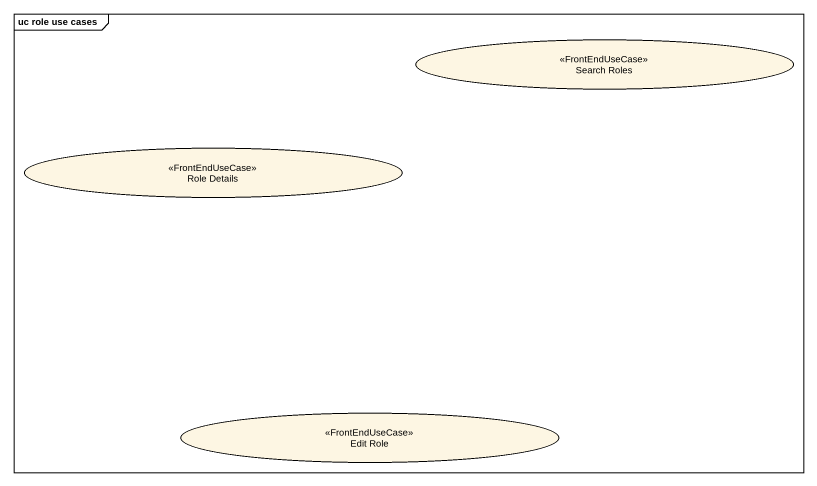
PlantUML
@startuml
mainframe uc role use cases
usecase "Search Roles" as Search_Roles <<FrontEndUseCase>>
usecase "Role Details" as Role_Details <<FrontEndUseCase>>
usecase "Edit Role" as Edit_Role <<FrontEndUseCase>>
@enduml
